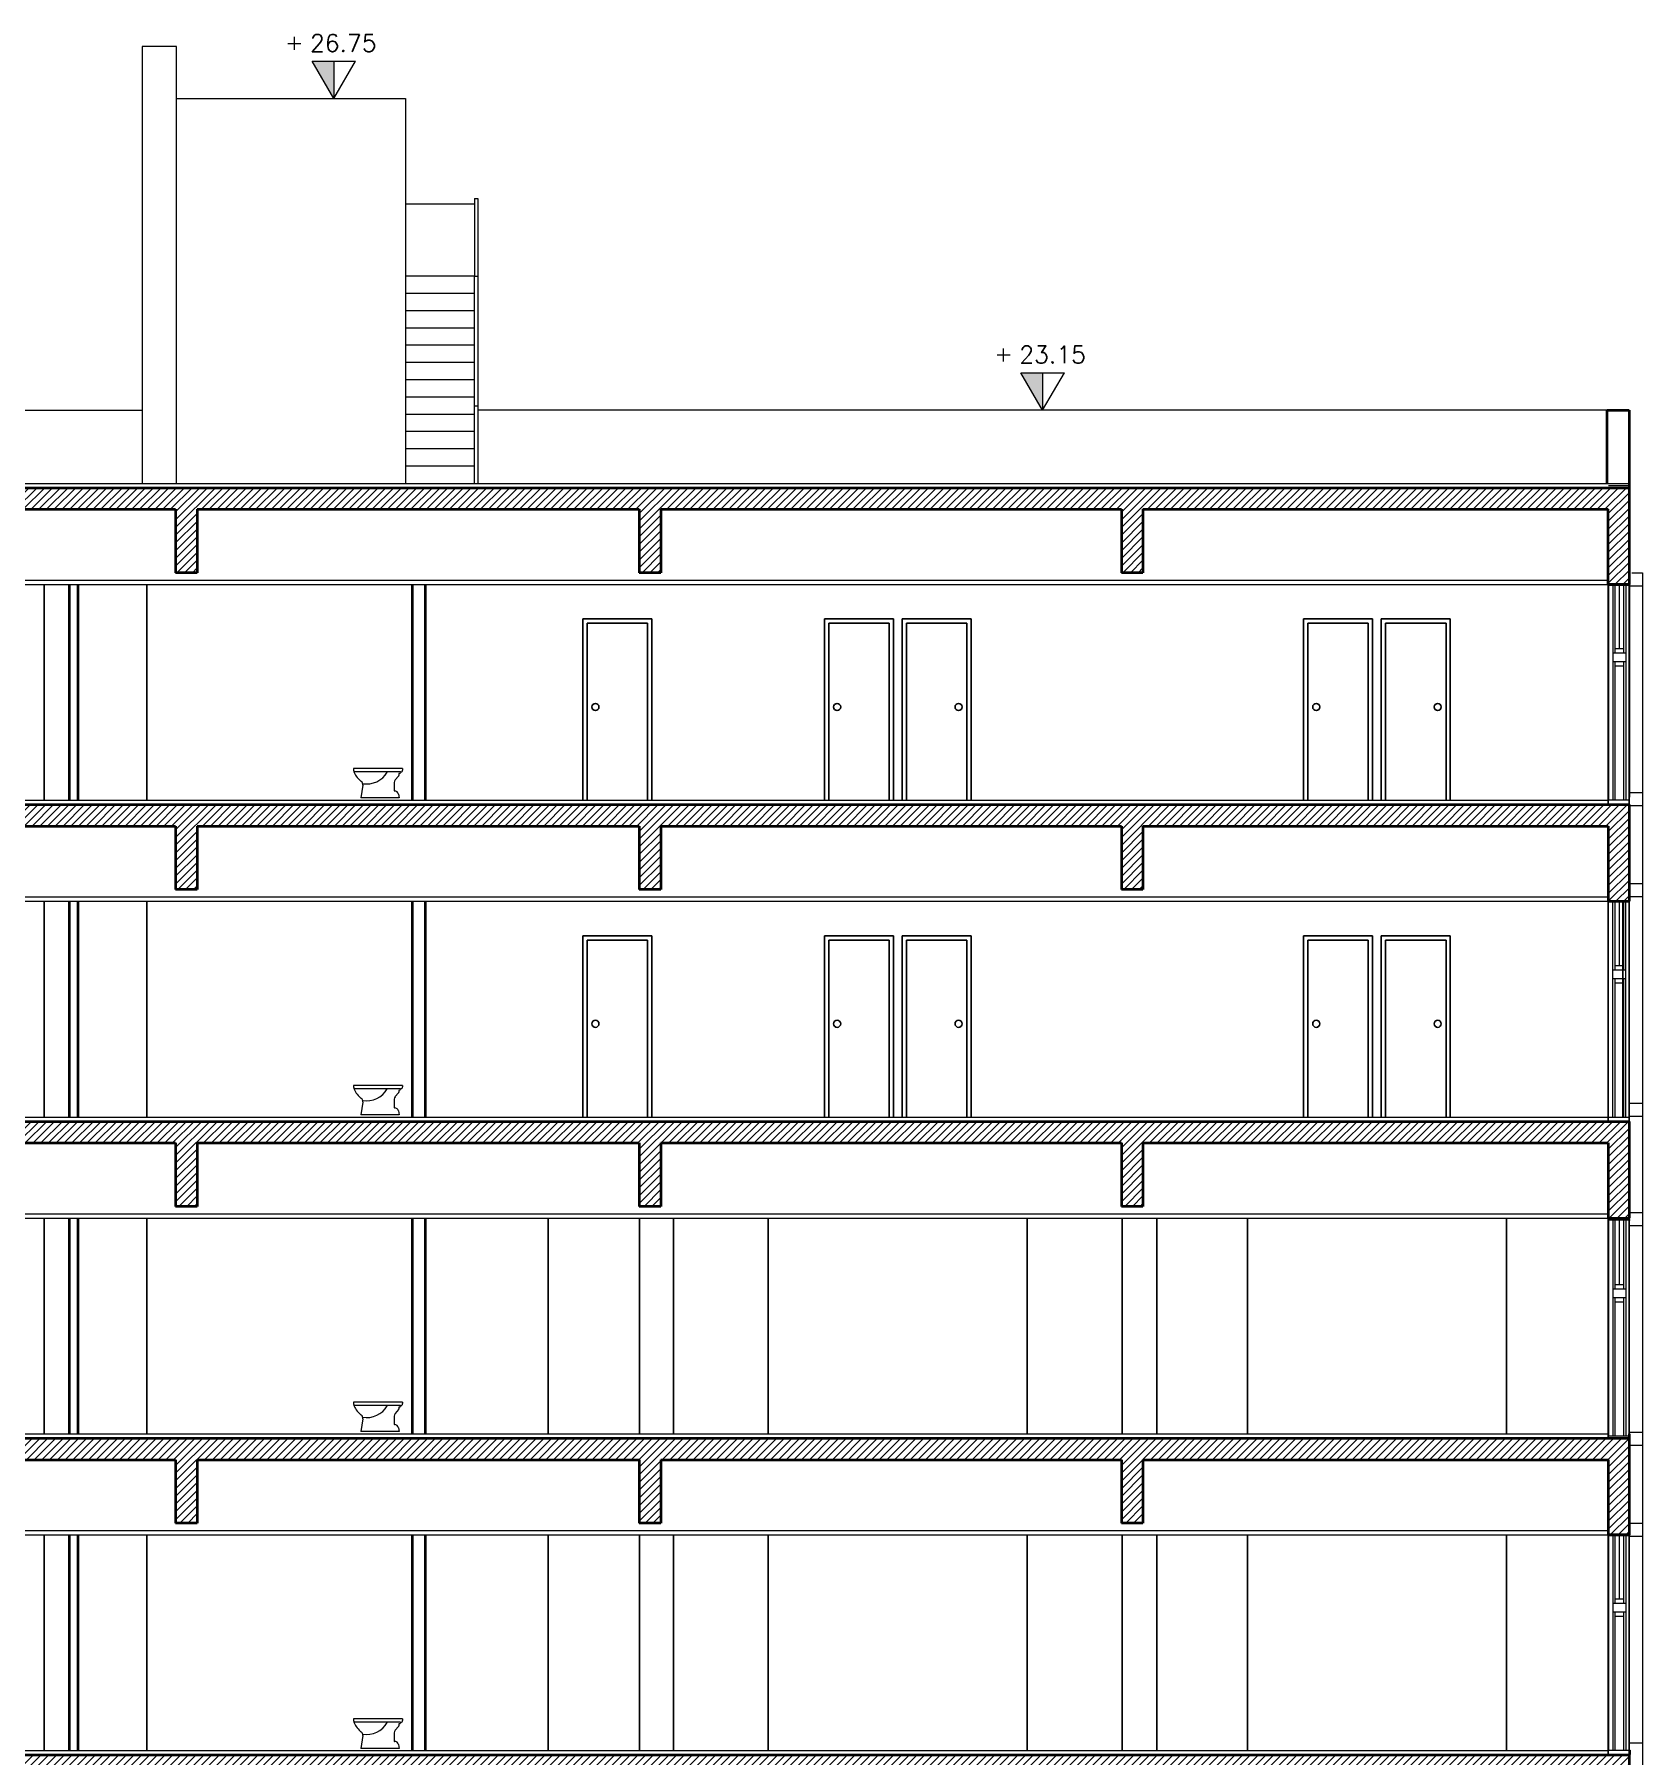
# Model space of a CAD drawing. Extents: x 1018 to 1352, y -109 to 184.
# Drawn here: x 1050.4 to 1069.03, y -89.2 to -69.26 of the extents above; entities that cross this region are included whole.
import ezdxf

# ---------------------------------------------------------------- set-up
doc = ezdxf.new("R2010")
doc.units = 0
doc.header["$LTSCALE"] = 0.5
for name, color, linetype, lineweight in [('Acotaciones', 9, 'CONTINUOUS', 9), ('Carpintería', 55, 'CONTINUOUS', 20), ('Detalles .05', 243, 'CONTINUOUS', 5), ('Detalles 01', 8, 'CONTINUOUS', 9), ('Equipamiento fijo', 31, 'CONTINUOUS', 13), ('Muros corte', 7, 'CONTINUOUS', 40), ('Muros vista', 253, 'CONTINUOUS', 25), ('Pisos', 252, 'CONTINUOUS', 18), ('Punta 01', 6, 'CONTINUOUS', 9), ('Punta 015', 64, 'CONTINUOUS', 13), ('Punta 02', 11, 'CONTINUOUS', 20), ('Tratamiento pisos', 251, 'CONTINUOUS', 9), ('Vidrios', 147, 'CONTINUOUS', 13)]:
    doc.layers.add(name, color=color, linetype=linetype, lineweight=lineweight)
doc.styles.add('Texto 2 mm', font='simplex.shx', dxfattribs={"height": 0.2})

msp = doc.modelspace()

# ---------------------------------------------------------------- hatches: boundary and pattern name
at = {"layer": 'Detalles 01', "ltscale": 0.02}
h = msp.add_hatch(dxfattribs=at)
h.set_pattern_fill('ANSI31', color=256, scale=0.02, style=0)
h.set_pattern_definition([(45, (1205.456305, -121.36263), (-0.04490128, 0.04490128), [])])
h.paths.add_polyline_path([(1052.29, -74.758), (1057.41, -74.758), (1057.41, -75.493), (1057.66, -75.493), (1057.66, -74.758), (1062.995, -74.758), (1062.995, -75.493), (1063.245, -75.493), (1063.245, -74.758), (1068.635, -74.758), (1068.635, -75.628), (1068.875, -75.628), (1068.875, -74.508), (1040.722, -74.508), (1040.722, -75.628), (1040.972, -75.628), (1040.972, -74.758), (1046.311, -74.758), (1046.311, -75.493), (1046.561, -75.493), (1046.561, -74.758), (1052.04, -74.758), (1052.04, -75.493), (1052.29, -75.493)])
h.paths.add_polyline_path([(1052.04, -79.163), (1052.29, -79.163), (1052.29, -78.428), (1057.41, -78.428), (1057.41, -79.163), (1057.66, -79.163), (1057.66, -78.428), (1062.995, -78.428), (1062.995, -79.163), (1063.245, -79.163), (1063.245, -78.428), (1068.635, -78.428), (1068.635, -79.298), (1068.875, -79.298), (1068.875, -78.178), (1040.722, -78.178), (1040.722, -79.298), (1040.972, -79.298), (1040.972, -78.428), (1046.311, -78.428), (1046.311, -79.163), (1046.561, -79.163), (1046.561, -78.428), (1052.04, -78.428)])
h.paths.add_polyline_path([(1052.29, -82.098), (1057.41, -82.098), (1057.41, -82.833), (1057.66, -82.833), (1057.66, -82.098), (1062.995, -82.098), (1062.995, -82.833), (1063.245, -82.833), (1063.245, -82.098), (1068.635, -82.098), (1068.635, -82.968), (1068.875, -82.968), (1068.875, -81.848), (1040.722, -81.848), (1040.722, -82.968), (1040.962, -82.968), (1040.962, -82.098), (1046.311, -82.098), (1046.311, -82.833), (1046.561, -82.833), (1046.561, -82.098), (1052.04, -82.098), (1052.04, -82.833), (1052.29, -82.833)])
h.paths.add_polyline_path([(1052.04, -86.503), (1052.29, -86.503), (1052.29, -85.768), (1057.41, -85.768), (1057.41, -86.503), (1057.66, -86.503), (1057.66, -85.768), (1062.995, -85.768), (1062.995, -86.503), (1063.245, -86.503), (1063.245, -85.768), (1068.635, -85.768), (1068.635, -86.638), (1068.875, -86.638), (1068.875, -85.518), (1035.285, -85.518), (1035.285, -86.638), (1035.525, -86.638), (1035.525, -85.768), (1046.311, -85.768), (1046.311, -86.503), (1046.561, -86.503), (1046.561, -85.768), (1052.04, -85.768)])
h.paths.add_polyline_path([(1052.29, -89.438), (1057.41, -89.438), (1057.41, -90.173), (1057.66, -90.173), (1057.66, -89.438), (1062.995, -89.438), (1062.995, -90.173), (1063.245, -90.173), (1063.245, -89.438), (1068.635, -89.438), (1068.635, -90.308), (1068.875, -90.308), (1068.875, -89.188), (1035.285, -89.188), (1035.285, -90.308), (1035.525, -90.308), (1035.525, -89.438), (1046.311, -89.438), (1046.311, -90.173), (1046.561, -90.173), (1046.561, -89.438), (1052.04, -89.438), (1052.04, -90.173), (1052.29, -90.173)])
at = {"layer": 'Vidrios', "linetype": 'Continuous'}
for points in [[(1053.873, -69.566), (1053.657, -69.566), (1053.621, -69.566), (1053.873, -69.998)], [(1062.082, -73.176), (1061.866, -73.176), (1061.83, -73.176), (1062.082, -73.608)]]:
    msp.add_hatch(color=256, dxfattribs=at).paths.add_polyline_path(points)

# ---------------------------------------------------------------- linework, layer by layer
at = {"layer": 'Acotaciones', "linetype": 'Continuous'}
for p, q in [((1053.621, -69.566), (1054.125, -69.566)), ((1053.873, -69.998), (1053.621, -69.566)), ((1053.873, -69.998), (1054.125, -69.566)), ((1053.873, -69.566), (1053.873, -69.998)), ((1061.83, -73.176), (1062.334, -73.176)), ((1062.082, -73.608), (1061.83, -73.176)), ((1062.082, -73.608), (1062.334, -73.176)), ((1062.082, -73.176), (1062.082, -73.608))]:
    msp.add_line(p, q, dxfattribs=at)
at = {"layer": 'Carpintería'}
for p, q in [((1068.907, -75.493), (1069.032, -75.493)), ((1069.032, -75.493), (1069.032, -82.903)), ((1068.712, -75.624), (1068.712, -76.424)), ((1068.762, -75.624), (1068.762, -76.374)), ((1068.812, -75.624), (1068.812, -76.424)), ((1068.882, -75.593), (1068.882, -78.093)), ((1068.882, -75.643), (1069.032, -75.643)), ((1068.687, -76.424), (1068.687, -76.524)), ((1068.837, -76.424), (1068.687, -76.424)), ((1068.837, -76.524), (1068.687, -76.524)), ((1068.812, -76.374), (1068.712, -76.374)), ((1068.712, -76.524), (1068.712, -78.124)), ((1068.812, -76.524), (1068.812, -78.124)), ((1068.837, -76.424), (1068.837, -76.524)), ((1068.812, -76.574), (1068.712, -76.574)), ((1069.032, -78.043), (1068.882, -78.043)), ((1069.032, -78.193), (1068.875, -78.193)), ((1068.875, -79.093), (1069.032, -79.093)), ((1068.71, -79.298), (1068.71, -80.098)), ((1068.76, -79.298), (1068.76, -80.048)), ((1068.81, -79.298), (1068.81, -80.098)), ((1068.882, -79.243), (1069.032, -79.243)), ((1068.685, -80.098), (1068.685, -80.198)), ((1068.835, -80.098), (1068.685, -80.098)), ((1068.81, -80.048), (1068.71, -80.048)), ((1068.835, -80.098), (1068.835, -80.198)), ((1068.835, -80.198), (1068.685, -80.198)), ((1068.71, -80.198), (1068.71, -81.798)), ((1068.81, -80.248), (1068.71, -80.248)), ((1068.81, -80.198), (1068.81, -81.798)), ((1069.032, -81.643), (1068.882, -81.643)), ((1069.032, -81.793), (1068.885, -81.793)), ((1068.875, -82.903), (1069.032, -82.903)), ((1069.032, -82.903), (1069.032, -96.903)), ((1068.712, -82.991), (1068.712, -83.791)), ((1068.762, -82.991), (1068.762, -83.741)), ((1068.812, -82.991), (1068.812, -83.791)), ((1068.882, -83.053), (1069.032, -83.053)), ((1068.812, -83.741), (1068.712, -83.741)), ((1068.687, -83.791), (1068.687, -83.891)), ((1068.837, -83.791), (1068.687, -83.791)), ((1068.837, -83.891), (1068.687, -83.891)), ((1068.712, -83.891), (1068.712, -85.491)), ((1068.812, -83.941), (1068.712, -83.941)), ((1068.812, -83.891), (1068.812, -85.491)), ((1068.837, -83.791), (1068.837, -83.891)), ((1069.032, -85.453), (1068.882, -85.453)), ((1069.032, -85.603), (1068.875, -85.603)), ((1068.875, -86.503), (1069.032, -86.503)), ((1068.712, -86.634), (1068.712, -87.434)), ((1068.762, -86.634), (1068.762, -87.384)), ((1068.812, -86.634), (1068.812, -87.434)), ((1068.882, -86.653), (1069.032, -86.653)), ((1068.687, -87.434), (1068.687, -87.534)), ((1068.837, -87.434), (1068.687, -87.434)), ((1068.812, -87.384), (1068.712, -87.384)), ((1068.837, -87.434), (1068.837, -87.534)), ((1068.837, -87.534), (1068.687, -87.534)), ((1068.712, -87.534), (1068.712, -89.134)), ((1068.812, -87.584), (1068.712, -87.584)), ((1068.812, -87.534), (1068.812, -89.134)), ((1069.032, -89.053), (1068.882, -89.053))]:
    msp.add_line(p, q, dxfattribs=at)
at = {"layer": 'Detalles .05', "ltscale": 0.02}
for p, q in [((1052.051, -69.398), (1051.651, -69.398)), ((1051.651, -69.398), (1051.651, -74.458)), ((1052.051, -69.998), (1052.051, -69.398)), ((1052.051, -74.458), (1052.051, -69.998)), ((1052.051, -69.998), (1054.701, -69.998)), ((1054.701, -69.998), (1054.701, -74.458)), ((1055.501, -71.158), (1055.541, -71.158)), ((1055.501, -71.158), (1055.501, -72.058)), ((1055.541, -71.158), (1055.541, -72.058)), ((1054.701, -71.219), (1055.501, -71.219)), ((1055.501, -72.058), (1054.701, -72.058)), ((1055.501, -74.458), (1055.501, -72.058)), ((1055.501, -72.058), (1055.541, -72.058)), ((1055.541, -72.058), (1055.541, -73.558)), ((1055.501, -72.258), (1054.701, -72.258)), ((1055.501, -72.458), (1054.701, -72.458)), ((1055.501, -72.658), (1054.701, -72.658)), ((1055.501, -72.858), (1054.701, -72.858)), ((1055.501, -73.058), (1054.701, -73.058)), ((1055.501, -73.258), (1054.701, -73.258)), ((1055.501, -73.458), (1054.701, -73.458)), ((1055.501, -74.458), (1055.501, -73.558)), ((1055.501, -73.558), (1055.541, -73.558)), ((1055.541, -73.558), (1055.541, -74.458)), ((1040.974, -73.608), (1051.651, -73.608)), ((1055.501, -73.658), (1054.701, -73.658)), ((1068.623, -73.608), (1055.541, -73.608)), ((1055.501, -73.858), (1054.701, -73.858)), ((1055.501, -74.058), (1054.701, -74.058)), ((1055.501, -74.258), (1054.701, -74.258))]:
    msp.add_line(p, q, dxfattribs=at)
at = {"layer": 'Detalles .05'}
for p, q in [((1068.687, -75.624), (1068.687, -76.424)), ((1068.837, -75.624), (1068.837, -76.424)), ((1068.687, -76.524), (1068.687, -78.124)), ((1068.837, -76.524), (1068.837, -78.124)), ((1068.685, -79.298), (1068.685, -80.098)), ((1068.835, -79.298), (1068.835, -80.098)), ((1068.685, -80.198), (1068.685, -81.798)), ((1068.835, -80.198), (1068.835, -81.798)), ((1068.687, -82.991), (1068.687, -83.791)), ((1068.837, -82.991), (1068.837, -83.791)), ((1068.687, -83.891), (1068.687, -85.491)), ((1068.837, -83.891), (1068.837, -85.491)), ((1068.687, -86.634), (1068.687, -87.434)), ((1068.837, -86.634), (1068.837, -87.434)), ((1068.687, -87.534), (1068.687, -89.134)), ((1068.837, -87.534), (1068.837, -89.134))]:
    msp.add_line(p, q, dxfattribs=at)
at = {"layer": 'Equipamiento fijo'}
for p, q in [((1054.668, -77.761), (1054.1, -77.761)), ((1054.668, -77.761), (1054.668, -77.761)), ((1054.668, -77.761), (1054.668, -77.778)), ((1054.102, -77.787), (1054.102, -77.761)), ((1054.646, -77.8), (1054.104, -77.8)), ((1054.207, -77.954), (1054.186, -78.102)), ((1054.571, -77.922), (1054.571, -78.021)), ((1054.621, -77.848), (1054.582, -77.892)), ((1054.626, -77.819), (1054.625, -77.84)), ((1054.635, -77.818), (1054.626, -77.819)), ((1054.65, -77.8), (1054.646, -77.81)), ((1054.629, -78.102), (1054.186, -78.102)), ((1054.571, -78.021), (1054.576, -78.021)), ((1054.62, -78.057), (1054.629, -78.102)), ((1054.668, -81.431), (1054.1, -81.431)), ((1054.102, -81.457), (1054.102, -81.431)), ((1054.646, -81.47), (1054.104, -81.47)), ((1054.621, -81.518), (1054.582, -81.562)), ((1054.626, -81.489), (1054.625, -81.51)), ((1054.635, -81.488), (1054.626, -81.489)), ((1054.65, -81.47), (1054.646, -81.48)), ((1054.668, -81.431), (1054.668, -81.431)), ((1054.668, -81.431), (1054.668, -81.448)), ((1054.207, -81.624), (1054.186, -81.772)), ((1054.571, -81.592), (1054.571, -81.691)), ((1054.571, -81.691), (1054.576, -81.691)), ((1054.62, -81.727), (1054.629, -81.772)), ((1054.629, -81.772), (1054.186, -81.772)), ((1054.668, -85.101), (1054.1, -85.101)), ((1054.102, -85.127), (1054.102, -85.101)), ((1054.668, -85.101), (1054.668, -85.101)), ((1054.668, -85.101), (1054.668, -85.118)), ((1054.646, -85.14), (1054.104, -85.14)), ((1054.207, -85.294), (1054.186, -85.442)), ((1054.571, -85.262), (1054.571, -85.361)), ((1054.621, -85.188), (1054.582, -85.232)), ((1054.626, -85.159), (1054.625, -85.18)), ((1054.635, -85.158), (1054.626, -85.159)), ((1054.65, -85.14), (1054.646, -85.15)), ((1054.629, -85.442), (1054.186, -85.442)), ((1054.571, -85.361), (1054.576, -85.361)), ((1054.62, -85.397), (1054.629, -85.442)), ((1054.668, -88.771), (1054.1, -88.771)), ((1054.102, -88.797), (1054.102, -88.771)), ((1054.646, -88.81), (1054.104, -88.81)), ((1054.621, -88.858), (1054.582, -88.902)), ((1054.626, -88.829), (1054.625, -88.85)), ((1054.635, -88.828), (1054.626, -88.829)), ((1054.65, -88.81), (1054.646, -88.82)), ((1054.668, -88.771), (1054.668, -88.771)), ((1054.668, -88.771), (1054.668, -88.788)), ((1054.207, -88.964), (1054.186, -89.112)), ((1054.629, -89.112), (1054.186, -89.112)), ((1054.571, -88.932), (1054.571, -89.031)), ((1054.571, -89.031), (1054.576, -89.031)), ((1054.62, -89.067), (1054.629, -89.112))]:
    msp.add_line(p, q, dxfattribs=at)
for centre, radius, start, end in [((1054.147, -77.787), 0.0448, 180, 204.8586), ((1054.369, -77.684), 0.29, 204.8586, 231.9188), ((1054.163, -77.947), 0.0448, 351.7589, 51.9188), ((1054.25, -77.66), 0.28, 260.9866, 329.4348), ((1054.616, -77.922), 0.0448, 138.4844, 180), ((1054.611, -77.839), 0.0134, 318.4844, 354.802), ((1054.633, -77.804), 0.0134, 278.1248, 336.7876), ((1054.646, -77.778), 0.0224, 270, 0), ((1054.576, -78.066), 0.0448, 11.3173, 90), ((1054.147, -81.457), 0.0448, 180, 204.8586), ((1054.369, -81.354), 0.29, 204.8586, 231.9188), ((1054.25, -81.33), 0.28, 260.9866, 329.4348), ((1054.611, -81.509), 0.0134, 318.4844, 354.802), ((1054.633, -81.474), 0.0134, 278.1248, 336.7876), ((1054.646, -81.448), 0.0224, 270, 0), ((1054.163, -81.617), 0.0448, 351.7589, 51.9188), ((1054.616, -81.592), 0.0448, 138.4844, 180), ((1054.576, -81.736), 0.0448, 11.3173, 90), ((1054.147, -85.127), 0.0448, 180, 204.8586), ((1054.646, -85.118), 0.0224, 270, 0), ((1054.369, -85.024), 0.29, 204.8586, 231.9188), ((1054.163, -85.287), 0.0448, 351.7589, 51.9188), ((1054.25, -85), 0.28, 260.9866, 329.4348), ((1054.616, -85.262), 0.0448, 138.4844, 180), ((1054.611, -85.179), 0.0134, 318.4844, 354.802), ((1054.633, -85.144), 0.0134, 278.1248, 336.7876), ((1054.576, -85.406), 0.0448, 11.3173, 90), ((1054.147, -88.797), 0.0448, 180, 204.8586), ((1054.369, -88.694), 0.29, 204.8586, 231.9188), ((1054.163, -88.957), 0.0448, 351.7589, 51.9188), ((1054.25, -88.67), 0.28, 260.9866, 329.4348), ((1054.616, -88.932), 0.0448, 138.4844, 180), ((1054.611, -88.849), 0.0134, 318.4844, 354.802), ((1054.633, -88.814), 0.0134, 278.1248, 336.7876), ((1054.646, -88.788), 0.0224, 270, 0), ((1054.576, -89.076), 0.0448, 11.3173, 90)]:
    msp.add_arc(centre, radius, start, end, dxfattribs=at)
at = {"layer": 'Muros corte', "ltscale": 0.02}
for p, q in [((1068.623, -74.458), (1068.623, -73.608)), ((1068.623, -73.608), (1068.875, -73.608)), ((1068.875, -73.608), (1068.875, -74.508)), ((1040.722, -74.508), (1068.875, -74.508)), ((1068.875, -74.508), (1068.875, -75.628)), ((1046.561, -74.758), (1052.04, -74.758)), ((1052.04, -74.758), (1052.04, -75.493)), ((1052.29, -74.758), (1052.29, -75.493)), ((1052.29, -74.758), (1057.41, -74.758)), ((1057.41, -74.758), (1057.41, -75.493)), ((1057.66, -74.758), (1057.66, -75.493)), ((1057.66, -74.758), (1062.995, -74.758)), ((1062.995, -74.758), (1062.995, -75.493)), ((1063.245, -74.758), (1063.245, -75.493)), ((1063.245, -74.758), (1068.635, -74.758)), ((1068.635, -75.628), (1068.635, -74.758)), ((1052.29, -75.493), (1052.04, -75.493)), ((1057.66, -75.493), (1057.41, -75.493)), ((1063.245, -75.493), (1062.995, -75.493)), ((1050.805, -75.628), (1050.805, -78.128)), ((1050.905, -75.628), (1050.905, -78.128)), ((1054.78, -75.628), (1054.78, -78.128)), ((1054.93, -75.628), (1054.93, -78.128)), ((1068.635, -75.628), (1068.875, -75.628)), ((1068.637, -75.624), (1068.887, -75.624)), ((1040.722, -78.178), (1068.875, -78.178)), ((1068.875, -78.178), (1068.875, -79.298)), ((1046.561, -78.428), (1052.04, -78.428)), ((1052.04, -78.428), (1052.04, -79.163)), ((1052.29, -78.428), (1052.29, -79.163)), ((1052.29, -78.428), (1057.41, -78.428)), ((1057.41, -78.428), (1057.41, -79.163)), ((1057.66, -78.428), (1057.66, -79.163)), ((1057.66, -78.428), (1062.995, -78.428)), ((1062.995, -78.428), (1062.995, -79.163)), ((1063.245, -78.428), (1063.245, -79.163)), ((1063.245, -78.428), (1068.635, -78.428)), ((1068.635, -78.428), (1068.635, -79.298)), ((1050.805, -79.298), (1050.805, -81.798)), ((1050.905, -79.298), (1050.905, -81.798)), ((1052.29, -79.163), (1052.04, -79.163)), ((1054.78, -79.298), (1054.78, -81.798)), ((1054.93, -79.298), (1054.93, -81.798)), ((1057.66, -79.163), (1057.41, -79.163)), ((1063.245, -79.163), (1062.995, -79.163)), ((1068.635, -79.298), (1068.875, -79.298)), ((1068.635, -79.298), (1068.875, -79.298)), ((1040.722, -81.848), (1068.875, -81.848)), ((1068.875, -81.848), (1068.875, -82.968)), ((1046.561, -82.098), (1052.04, -82.098)), ((1052.04, -82.098), (1052.04, -82.833)), ((1052.29, -82.098), (1052.29, -82.833)), ((1052.29, -82.098), (1057.41, -82.098)), ((1057.41, -82.098), (1057.41, -82.833)), ((1057.66, -82.098), (1057.66, -82.833)), ((1057.66, -82.098), (1062.995, -82.098)), ((1062.995, -82.098), (1062.995, -82.833)), ((1063.245, -82.098), (1063.245, -82.833)), ((1063.245, -82.098), (1068.635, -82.098)), ((1068.635, -82.098), (1068.635, -82.968)), ((1052.29, -82.833), (1052.04, -82.833)), ((1057.66, -82.833), (1057.41, -82.833)), ((1063.245, -82.833), (1062.995, -82.833)), ((1050.805, -82.968), (1050.805, -85.468)), ((1050.905, -82.968), (1050.905, -85.468)), ((1054.78, -82.968), (1054.78, -85.468)), ((1054.93, -82.968), (1054.93, -85.468)), ((1068.635, -82.968), (1068.875, -82.968)), ((1035.285, -85.518), (1068.875, -85.518)), ((1068.875, -85.468), (1068.875, -86.638)), ((1046.561, -85.768), (1052.04, -85.768)), ((1052.04, -85.768), (1052.04, -86.503)), ((1052.29, -85.768), (1052.29, -86.503)), ((1052.29, -85.768), (1057.41, -85.768)), ((1057.41, -85.768), (1057.41, -86.503)), ((1057.66, -85.768), (1057.66, -86.503)), ((1057.66, -85.768), (1062.995, -85.768)), ((1062.995, -85.768), (1062.995, -86.503)), ((1063.245, -85.768), (1063.245, -86.503)), ((1063.245, -85.768), (1068.635, -85.768)), ((1068.635, -85.768), (1068.635, -86.638)), ((1052.29, -86.503), (1052.04, -86.503)), ((1057.66, -86.503), (1057.41, -86.503)), ((1063.245, -86.503), (1062.995, -86.503)), ((1050.805, -86.638), (1050.805, -89.138)), ((1050.905, -86.638), (1050.905, -89.138)), ((1054.78, -86.638), (1054.78, -89.138)), ((1054.93, -86.638), (1054.93, -89.138)), ((1068.635, -86.638), (1068.875, -86.638)), ((1068.635, -86.638), (1068.875, -86.638)), ((1068.637, -86.634), (1068.887, -86.634)), ((1035.285, -89.188), (1068.875, -89.188)), ((1068.875, -89.188), (1068.875, -90.308))]:
    msp.add_line(p, q, dxfattribs=at)
at = {"layer": 'Muros vista', "ltscale": 0.02}
for p, q in [((1068.875, -74.508), (1068.875, -74.758)), ((1050.515, -75.628), (1050.515, -78.128)), ((1051.705, -75.628), (1051.705, -78.128)), ((1068.635, -75.578), (1068.635, -78.178)), ((1068.637, -75.574), (1068.637, -78.074)), ((1068.637, -78.124), (1068.637, -75.574)), ((1068.875, -75.628), (1068.875, -78.228)), ((1056.755, -76.028), (1056.755, -78.128)), ((1056.755, -76.028), (1057.555, -76.028)), ((1056.805, -76.078), (1056.805, -78.128)), ((1056.805, -76.078), (1057.505, -76.078)), ((1057.505, -76.078), (1057.505, -78.128)), ((1057.555, -76.028), (1057.555, -78.128)), ((1059.555, -76.028), (1059.555, -78.128)), ((1059.555, -76.028), (1060.355, -76.028)), ((1059.605, -76.078), (1059.605, -78.128)), ((1059.605, -76.078), (1060.305, -76.078)), ((1060.305, -76.078), (1060.305, -78.128)), ((1060.355, -76.028), (1060.355, -78.128)), ((1060.455, -76.028), (1060.455, -78.128)), ((1060.455, -76.028), (1061.255, -76.028)), ((1061.205, -76.078), (1060.505, -76.078)), ((1060.505, -76.078), (1060.505, -78.128)), ((1061.205, -76.078), (1061.205, -78.128)), ((1061.255, -76.028), (1061.255, -78.128)), ((1065.105, -76.028), (1065.105, -78.128)), ((1065.105, -76.028), (1065.905, -76.028)), ((1065.155, -76.078), (1065.155, -78.128)), ((1065.155, -76.078), (1065.855, -76.078)), ((1065.855, -76.078), (1065.855, -78.128)), ((1065.905, -76.028), (1065.905, -78.128)), ((1066.005, -76.028), (1066.005, -78.128)), ((1066.005, -76.028), (1066.805, -76.028)), ((1066.755, -76.078), (1066.055, -76.078)), ((1066.055, -76.078), (1066.055, -78.128)), ((1066.755, -76.078), (1066.755, -78.128)), ((1066.805, -76.028), (1066.805, -78.128)), ((1050.515, -79.298), (1050.515, -81.798)), ((1051.705, -79.298), (1051.705, -81.798)), ((1068.635, -79.248), (1068.635, -81.848)), ((1068.804, -81.794), (1068.804, -79.294)), ((1068.875, -79.298), (1068.875, -81.848)), ((1056.755, -79.698), (1056.755, -81.798)), ((1056.755, -79.698), (1057.555, -79.698)), ((1056.805, -79.748), (1056.805, -81.798)), ((1056.805, -79.748), (1057.505, -79.748)), ((1057.505, -79.748), (1057.505, -81.798)), ((1057.555, -79.698), (1057.555, -81.798)), ((1059.555, -79.698), (1059.555, -81.798)), ((1059.555, -79.698), (1060.355, -79.698)), ((1059.605, -79.748), (1059.605, -81.798)), ((1059.605, -79.748), (1060.305, -79.748)), ((1060.305, -79.748), (1060.305, -81.798)), ((1060.355, -79.698), (1060.355, -81.798)), ((1060.455, -79.698), (1060.455, -81.798)), ((1060.455, -79.698), (1061.255, -79.698)), ((1061.205, -79.748), (1060.505, -79.748)), ((1060.505, -79.748), (1060.505, -81.798)), ((1061.205, -79.748), (1061.205, -81.798)), ((1061.255, -79.698), (1061.255, -81.798)), ((1065.105, -79.698), (1065.105, -81.798)), ((1065.105, -79.698), (1065.905, -79.698)), ((1065.155, -79.748), (1065.155, -81.798)), ((1065.155, -79.748), (1065.855, -79.748)), ((1065.855, -79.748), (1065.855, -81.798)), ((1065.905, -79.698), (1065.905, -81.798)), ((1066.005, -79.698), (1066.005, -81.798)), ((1066.005, -79.698), (1066.805, -79.698)), ((1066.755, -79.748), (1066.055, -79.748)), ((1066.055, -79.748), (1066.055, -81.798)), ((1066.755, -79.748), (1066.755, -81.798)), ((1066.805, -79.698), (1066.805, -81.798)), ((1068.635, -82.918), (1068.635, -85.518)), ((1050.515, -82.968), (1050.515, -85.468)), ((1051.705, -82.968), (1051.705, -85.468)), ((1056.355, -82.968), (1056.355, -85.468)), ((1057.414, -82.968), (1057.414, -85.468)), ((1057.805, -82.968), (1057.805, -85.468)), ((1058.905, -82.968), (1058.905, -85.468)), ((1061.905, -82.968), (1061.905, -85.468)), ((1063.005, -82.968), (1063.005, -85.468)), ((1063.405, -82.968), (1063.405, -85.468)), ((1064.455, -82.968), (1064.455, -85.468)), ((1067.455, -82.968), (1067.455, -85.468)), ((1068.875, -82.968), (1068.875, -85.468)), ((1068.875, -85.468), (1068.875, -85.518)), ((1050.515, -86.638), (1050.515, -89.138)), ((1051.705, -86.638), (1051.705, -89.138)), ((1056.355, -86.638), (1056.355, -89.138)), ((1057.414, -86.638), (1057.414, -89.138)), ((1057.805, -86.638), (1057.805, -89.138)), ((1058.905, -86.638), (1058.905, -89.138)), ((1061.905, -86.638), (1061.905, -89.138)), ((1063.005, -86.638), (1063.005, -89.138)), ((1063.405, -86.638), (1063.405, -89.138)), ((1064.455, -86.638), (1064.455, -89.138)), ((1067.455, -86.638), (1067.455, -89.138)), ((1068.635, -86.588), (1068.635, -89.188)), ((1068.637, -86.584), (1068.637, -89.084)), ((1068.637, -89.134), (1068.637, -86.584)), ((1068.875, -86.638), (1068.875, -89.188)), ((1068.887, -89.134), (1068.887, -89.184))]:
    msp.add_line(p, q, dxfattribs=at)
at = {"layer": 'Muros vista'}
for p, q in [((1068.637, -75.624), (1068.637, -78.124)), ((1068.635, -79.298), (1068.635, -81.798)), ((1068.637, -82.991), (1068.637, -85.491)), ((1068.637, -86.634), (1068.637, -89.134))]:
    msp.add_line(p, q, dxfattribs=at)
at = {"layer": 'Muros vista', "ltscale": 0.02}
for centre in [(1056.902, -77.048), (1059.702, -77.048), (1061.109, -77.048), (1065.252, -77.048), (1066.659, -77.048), (1056.902, -80.718), (1059.702, -80.718), (1061.109, -80.718), (1065.252, -80.718), (1066.659, -80.718)]:
    msp.add_circle(centre, 0.0411, dxfattribs=at)
at = {"layer": 'Pisos', "ltscale": 0.02}
for p, q in [((1040.722, -74.458), (1068.875, -74.458)), ((1040.972, -78.128), (1068.635, -78.128)), ((1040.722, -81.798), (1068.635, -81.798)), ((1035.285, -85.468), (1068.635, -85.468)), ((1035.525, -89.138), (1068.635, -89.138))]:
    msp.add_line(p, q, dxfattribs=at)
at = {"layer": 'Punta 01', "linetype": 'Continuous'}
for p, q in [((1053.34, -69.36), (1053.49, -69.36)), ((1053.415, -69.435), (1053.415, -69.285)), ((1061.556, -72.969), (1061.706, -72.969)), ((1061.631, -73.044), (1061.631, -72.894))]:
    msp.add_line(p, q, dxfattribs=at)
at = {"layer": 'Punta 02', "ltscale": 0.02}
for p, q in [((1040.972, -75.578), (1068.635, -75.578)), ((1040.972, -75.628), (1068.635, -75.628)), ((1040.972, -79.248), (1068.635, -79.248)), ((1040.972, -79.298), (1068.635, -79.298)), ((1040.962, -82.918), (1068.635, -82.918)), ((1040.962, -82.968), (1068.635, -82.968)), ((1035.525, -86.588), (1068.635, -86.588)), ((1035.525, -86.638), (1068.635, -86.638))]:
    msp.add_line(p, q, dxfattribs=at)
at = {"layer": 'Tratamiento pisos', "ltscale": 0.02}
for p, q in [((1068.637, -74.481), (1068.887, -74.481)), ((1068.637, -75.624), (1068.637, -78.124)), ((1068.887, -75.624), (1068.637, -75.624)), ((1068.637, -78.124), (1068.875, -78.124)), ((1068.635, -79.298), (1068.635, -81.798)), ((1068.885, -79.298), (1068.635, -79.298)), ((1068.635, -81.798), (1068.885, -81.798)), ((1068.637, -82.991), (1068.637, -85.491)), ((1068.887, -82.991), (1068.637, -82.991)), ((1068.637, -85.491), (1068.887, -85.491)), ((1068.637, -86.634), (1068.637, -89.134)), ((1068.887, -86.634), (1068.637, -86.634)), ((1068.637, -89.134), (1068.887, -89.134))]:
    msp.add_line(p, q, dxfattribs=at)

# ---------------------------------------------------------------- texts
at = {"layer": 'Punta 015', "linetype": 'Continuous', "char_height": 0.2, "attachment_point": 5, "style": 'Texto 2 mm'}
for s, insert in [('26.75', (1053.982, -69.357)), ('23.15', (1062.198, -72.966))]:
    msp.add_mtext(s, dxfattribs=dict(at, insert=insert))

doc.saveas('drawing.dxf')
